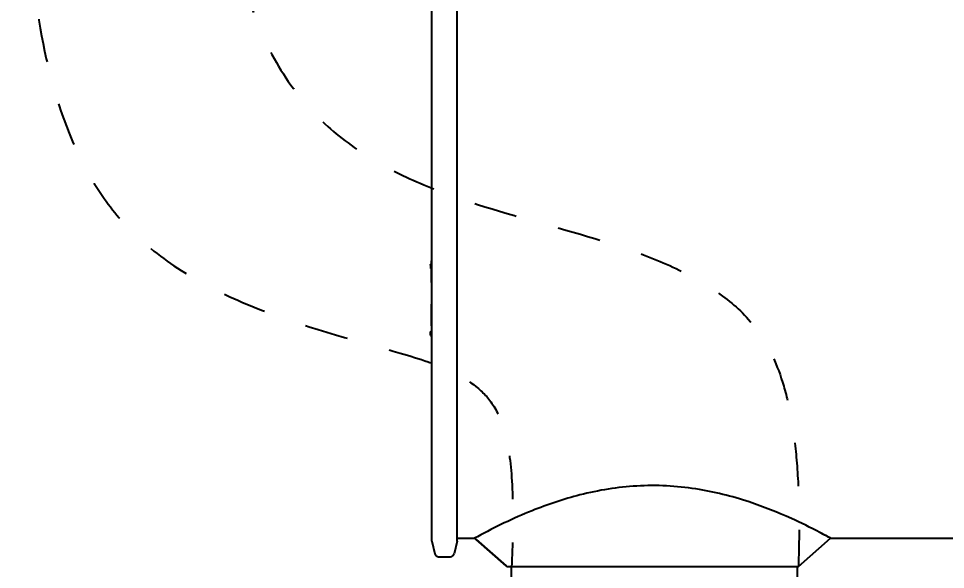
# Model space of a CAD drawing. Header units: millimetres. Extents: x 11802 to 19889, y -472 to 9054.
# Drawn here: x 15350 to 16005, y 7544 to 7933 of the extents above; entities that cross this region are included whole.
import ezdxf

# ---------------------------------------------------------------- set-up
doc = ezdxf.new("R2010")
doc.units = ezdxf.units.MM
doc.header["$LTSCALE"] = 307.34
doc.header["$PDMODE"] = 3
doc.header["$PDSIZE"] = 8
doc.linetypes.add('DASHED', pattern=[0.2, 0.1, -0.1])
doc.layers.get('0').update_dxf_attribs({"linetype": 'CONTINUOUS'})
doc.layers.get('Defpoints').update_dxf_attribs({"linetype": 'CONTINUOUS'})
doc.styles.get("Standard").update_dxf_attribs({"font": 'calibri.ttf'})
doc.dimstyles.new('DIMSTYLE_2', dxfattribs={"dimtxt": 35, "dimasz": 35, "dimexe": 1.5, "dimexo": 1, "dimgap": 0.875, "dimtad": 1, "dimdec": 0, "dimdsep": 46, "dimtxsty": 'Standard', "dimblk": '_FILLED', "dimblk1": '_FILLED', "dimblk2": '_FILLED', "dimcen": 0.09, "dimazin": 2, "dimtp": 0.01, "dimtm": 0.01, "dimtfac": 1, "dimtdec": 0, "dimtofl": 0, "dimtmove": 0, "dimatfit": 3, "dimldrblk": '_FILLED', "dimfxl": 1, "dimtolj": 1, "dimarcsym": 0})

# ---------------------------------------------------------------- blocks, each defined once
blk = doc.blocks.new('_FILLED')
at = {"color": 0, "linetype": 'ByBlock'}
blk.add_solid([(0, 0), (-1, 0.214), (-1, -0.214)], dxfattribs=at)
blk = doc.blocks.new('*D791')
at = {"color": 0, "linetype": 'Continuous', "lineweight": -2}
for p, q in [((16192.06, 8507.02), (16192.06, 8438.92)), ((15642.01, 7877.25), (15642.01, 8441.92)), ((15677.01, 8440.42), (16157.06, 8440.42))]:
    blk.add_line(p, q, dxfattribs=at)
at = {"layer": 'Defpoints', "color": 0}
for p in [(16192.06, 8508.02), (16192.06, 8440.42), (15642.01, 7876.25)]:
    blk.add_point(p, dxfattribs=at)
at = {"color": 0, "linetype": 'ByBlock', "lineweight": -2, "xscale": 35, "yscale": 35, "zscale": 35, "rotation": 180}
blk.add_blockref('_FILLED', (15642.01, 8440.42), dxfattribs=at)
at = {"color": 0, "linetype": 'ByBlock', "lineweight": -2, "xscale": 35, "yscale": 35, "zscale": 35}
blk.add_blockref('_FILLED', (16192.06, 8440.42), dxfattribs=at)
at = {"color": 0, "insert": (15842.6, 8487.97), "char_height": 35, "attachment_point": 2, "line_spacing_factor": 0.9}
blk.add_mtext('\\A1;BVNO-550', dxfattribs=at)

msp = doc.modelspace()

# ---------------------------------------------------------------- linework, layer by layer
at = {"color": 0, "linetype": 'Continuous'}
for p, q in [((15642.0094, 7563.92996), (15642.0094, 8035.91344)), ((15660.112, 7563.92996), (15660.112, 8029.85619)), ((15641.5546, 7761.93953), (15642.0094, 7761.97845)), ((15641.5546, 7761.93953), (15641.5546, 7746.60445)), ((15641.0607, 7758.88298), (15641.0607, 7757.25362)), ((15642.0094, 7746.64337), (15641.5546, 7746.60445)), ((15641.5546, 7746.60445), (15642.0094, 7746.17196)), ((15641.5546, 7731.26937), (15642.0094, 7731.30829)), ((15641.5546, 7731.26937), (15641.5546, 7715.93429)), ((15642.0094, 7715.97321), (15641.5546, 7715.93429)), ((15641.5546, 7715.93429), (15642.0094, 7715.50179)), ((15641.0607, 7709.61903), (15641.0607, 7711.24838)), ((15660.112, 7565.92183), (15672.32585, 7565.92183)), ((15673.19576, 7566.39733), (15672.32585, 7565.92183)), ((15673.44704, 7564.93519), (15672.32585, 7565.92183)), ((15674.25941, 7566.97529), (15673.19576, 7566.39733)), ((15673.44704, 7564.93519), (15694.56542, 7546.35095)), ((15694.56542, 7546.35095), (15673.44704, 7564.93519)), ((15901.10765, 7545.9217), (15923.83505, 7565.9217)), ((15922.74092, 7566.62422), (15924.06045, 7565.92183)), ((15923.83493, 7565.92171), (15923.37384, 7566.17372)), ((15923.83494, 7565.9217), (15923.37384, 7566.17372)), ((15924.06045, 7565.92183), (16012.0607, 7565.92183)), ((15642.0094, 7563.92996), (15644.3187, 7554.78512)), ((15660.112, 7563.92996), (15657.8027, 7554.78512)), ((15646.83957, 7552.8217), (15655.28184, 7552.8217)), ((15694.56542, 7546.35095), (15695.0532, 7545.9217)), ((15695.0532, 7545.9217), (15901.10779, 7545.9217)), ((15698.46227, 7536.36994), (15698.46227, 7545.9217)), ((15900.46227, 7536.36994), (15900.46227, 7545.9217))]:
    msp.add_line(p, q, dxfattribs=at)
for centre, start, end in [((15646.83957, 7555.4217), 194.1723377, 270), ((15655.28184, 7555.4217), 270, 345.8276623)]:
    msp.add_arc(centre, 2.6, start, end, dxfattribs=at)
at = {"color": 0, "linetype": 'DASHED'}
for points, knots in [([(15599.22438, 8278.47001), (15507.79735, 8282.82587), (15370.13874, 8209.74031), (15342.91225, 7972.04261), (15410.06055, 7761.4523), (15558.81559, 7712.0229), (15683.28451, 7680.57682), (15702.45277, 7634.02585), (15698.46227, 7545.9217)], [0, 0, 0, 0, 0.209146972, 0.471037041, 0.639012991, 0.83597052, 0.916468268, 1, 1, 1, 1]), ([(15597.18795, 8093.44156), (15560.04922, 8095.61966), (15480.30509, 8051.75935), (15540.57097, 7779.74118), (15830.52354, 7801.55322), (15905.23901, 7671.60716), (15901.10779, 7545.9217)], [0, 0, 0, 0, 0.11181057, 0.359825408, 0.805851209, 1, 1, 1, 1])]:
    msp.add_open_spline(points, degree=3, knots=knots, dxfattribs=at)
at = {"color": 0, "linetype": 'Continuous'}
for points, knots in [([(15641.06071, 7757.25367), (15641.0607, 7757.09864), (15641.16951, 7756.75166), (15641.41068, 7756.49392), (15641.55432, 7756.36838)], [0, 0, 0, 0, 0.448326102, 1, 1, 1, 1]), ([(15641.06071, 7758.88302), (15641.06073, 7759.03572), (15641.16588, 7759.37682), (15641.40076, 7759.63204), (15641.54072, 7759.75624)], [0, 0, 0, 0, 0.449361993, 1, 1, 1, 1]), ([(15641.54072, 7758.12688), (15641.40076, 7758.00269), (15641.16588, 7757.74747), (15641.06073, 7757.40637), (15641.06071, 7757.25367)], [0, 0, 0, 0, 0.550638023, 1, 1, 1, 1]), ([(15641.06071, 7711.2483), (15641.06069, 7711.35431), (15641.10727, 7711.58083), (15641.30171, 7711.89679), (15641.60942, 7712.19764), (15641.86458, 7712.37318), (15642.00776, 7712.46023)], [0, 0, 0, 0, 0.198701775, 0.421743972, 0.68592, 1, 1, 1, 1]), ([(15642.00776, 7710.83088), (15641.86458, 7710.74383), (15641.60942, 7710.56829), (15641.30171, 7710.26744), (15641.10727, 7709.95148), (15641.06069, 7709.72496), (15641.06071, 7709.61895)], [0, 0, 0, 0, 0.314080092, 0.578256149, 0.801298308, 1, 1, 1, 1]), ([(15641.06071, 7709.61895), (15641.06072, 7709.5139), (15641.1064, 7709.28964), (15641.29739, 7708.97636), (15641.59988, 7708.67781), (15641.85093, 7708.50344), (15641.99179, 7708.41694)], [0, 0, 0, 0, 0.199249611, 0.422528313, 0.686490966, 1, 1, 1, 1]), ([(15916.20424, 7570.00741), (15909.64428, 7573.43809), (15893.36846, 7581.42133), (15864.50375, 7592.93324), (15827.91216, 7602.19262), (15787.22636, 7604.30867), (15748.10152, 7597.89128), (15710.39126, 7585.16634), (15686.79601, 7573.7662), (15674.25941, 7566.97529)], [0, 0, 0, 0, 0.087432456, 0.213991059, 0.366417975, 0.531167264, 0.691314303, 0.831607709, 1, 1, 1, 1]), ([(15923.37384, 7566.17372), (15923.04416, 7566.35396), (15920.66441, 7567.65061), (15918.27279, 7568.92561), (15916.20424, 7570.00741)], [0, 0, 0, 0, 0.138641917, 1, 1, 1, 1]), ([(15916.45907, 7569.89284), (15917.13879, 7569.54588), (15919.23835, 7568.46714), (15921.32965, 7567.37238), (15922.74092, 7566.62422)], [0, 0, 0, 0, 0.323305564, 1, 1, 1, 1])]:
    msp.add_open_spline(points, degree=3, knots=knots, dxfattribs=at)

# ---------------------------------------------------------------- dimensions: what is measured, and where the dimension line sits
dim = msp.add_linear_dim(base=(16192.0607, 8440.42375), p1=(15642.0094, 7876.24678), p2=(16192.0607, 8508.02059), text='BVNO-550', dimstyle='DIMSTYLE_2', override={"dimtxsty": 'Standard'}, dxfattribs=at)
dim.commit()
dim.dimension.update_dxf_attribs({"geometry": '*D791', "text_midpoint": (15842.59612, 8440.42375), "dimtype": 160})

doc.saveas('drawing.dxf')
